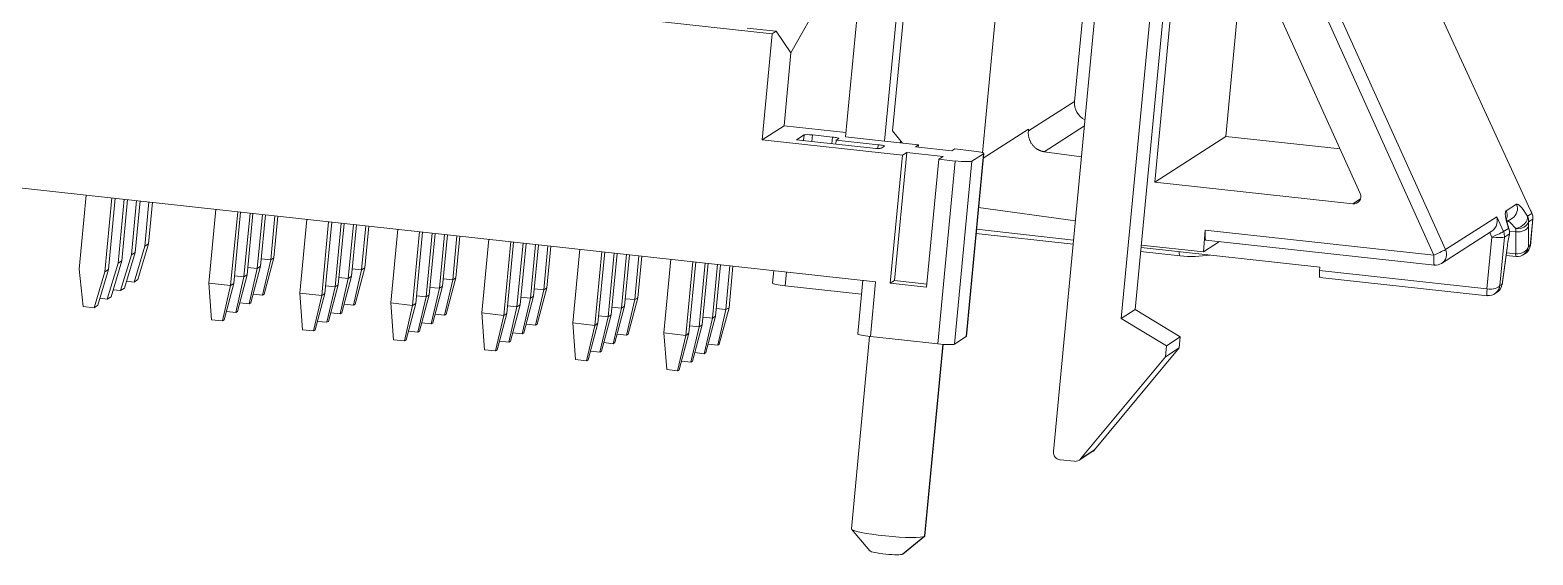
# Model space of a CAD drawing. Header units: millimetres. Extents: x 973 to 1237, y 285 to 472.
# Drawn here: x 1118.07 to 1130.27, y 346.2 to 350.46 of the extents above; entities that cross this region are included whole.
import ezdxf

# ---------------------------------------------------------------- set-up
doc = ezdxf.new("R2010")
doc.units = ezdxf.units.MM
for name, color, linetype, true_color in [('3', 7, 'Continuous', 0xffffff), ('6', 7, 'Continuous', 0xffffff), ('7', 7, 'Continuous', 0xffffff)]:
    doc.layers.add(name, color=color, linetype=linetype, true_color=true_color)

msp = doc.modelspace()

# ---------------------------------------------------------------- linework, layer by layer
at = {"layer": '3', "color": 155, "linetype": 'Continuous', "lineweight": 13}
for p, q in [((1130.251, 348.997), (1127.319, 355.366)), ((1129.467, 348.635), (1126.538, 355.123)), ((1126.632, 355.167), (1129.561, 348.68)), ((1126.175, 349.643), (1126.55, 349.883)), ((1126.629, 349.684), (1126.303, 349.475)), ((1128.809, 349.053), (1128.871, 349.092)), ((1130.054, 348.996), (1130.136, 349.048)), ((1130.251, 348.997), (1130.252, 348.998)), ((1130.251, 348.997), (1130.251, 348.998)), ((1130.261, 348.974), (1130.251, 348.997)), ((1129.561, 348.68), (1129.977, 348.947)), ((1129.977, 348.947), (1130.031, 348.827)), ((1130.226, 348.951), (1130.261, 348.974)), ((1130.269, 348.928), (1130.234, 348.905)), ((1130.248, 348.714), (1130.269, 348.928)), ((1130.261, 348.974), (1130.262, 348.975)), ((1130.269, 348.928), (1130.27, 348.929)), ((1127.611, 348.839), (1129.467, 348.635)), ((1129.897, 348.361), (1129.937, 348.782)), ((1129.937, 348.782), (1129.921, 348.819)), ((1130.039, 348.781), (1130.002, 348.389)), ((1130.031, 348.827), (1130.072, 348.852)), ((1130.08, 348.807), (1130.039, 348.781)), ((1130.13, 348.825), (1130.08, 348.83)), ((1130.13, 348.647), (1130.13, 348.825)), ((1130.234, 348.87), (1130.234, 348.705)), ((1130.019, 348.4), (1130.061, 348.696)), ((1130.056, 348.655), (1130.13, 348.647)), ((1130.234, 348.705), (1130.248, 348.714)), ((1128.538, 348.51), (1129.897, 348.361)), ((1130.002, 348.389), (1130.019, 348.4)), ((1126.599, 346.983), (1126.712, 347.055))]:
    msp.add_line(p, q, dxfattribs=at)
at = {"layer": '3', "color": 7, "linetype": 'Continuous', "lineweight": 18}
for p, q in [((1130.251, 348.998), (1127.326, 355.353)), ((1126.55, 349.883), (1126.711, 351.586)), ((1127.749, 351.614), (1128.868, 349.136)), ((1125.802, 349.467), (1125.998, 351.523)), ((1126.378, 347.041), (1126.795, 351.435)), ((1127.253, 351.535), (1126.929, 348.12)), ((1127.041, 348.193), (1127.357, 351.524)), ((1127.201, 349.229), (1127.418, 351.517)), ((1127.777, 349.598), (1127.93, 351.214)), ((1125.073, 349.644), (1125.169, 350.654)), ((1125.154, 349.544), (1125.073, 349.644)), ((1125.809, 349.422), (1126.176, 349.657)), ((1126.175, 349.643), (1126.176, 349.657)), ((1127.201, 349.229), (1127.777, 349.598)), ((1128.705, 349.497), (1127.777, 349.598)), ((1126.605, 349.433), (1126.303, 349.475)), ((1128.809, 349.053), (1127.201, 349.229)), ((1125.771, 349.021), (1126.556, 348.914)), ((1130.262, 348.975), (1130.252, 348.998)), ((1130.06, 348.909), (1130.103, 348.936)), ((1130.249, 348.711), (1130.27, 348.929)), ((1125.751, 348.811), (1126.538, 348.725)), ((1125.754, 348.845), (1126.541, 348.758)), ((1127.611, 348.839), (1127.595, 348.661)), ((1127.615, 348.758), (1129.471, 348.554)), ((1129.529, 348.568), (1129.932, 348.826)), ((1127.086, 348.665), (1127.406, 348.63)), ((1127.089, 348.698), (1128.541, 348.539)), ((1127.091, 348.716), (1127.595, 348.661)), ((1127.406, 348.63), (1127.407, 348.63)), ((1127.595, 348.661), (1127.727, 348.745)), ((1130.019, 348.394), (1130.061, 348.693)), ((1130.053, 348.633), (1130.133, 348.624)), ((1130.061, 348.693), (1130.061, 348.696)), ((1130.192, 348.638), (1130.212, 348.65)), ((1128.541, 348.539), (1128.538, 348.51)), ((1130.133, 348.624), (1130.134, 348.624)), ((1128.54, 348.455), (1129.9, 348.306)), ((1129.9, 348.306), (1129.9, 348.307)), ((1129.958, 348.321), (1129.981, 348.335)), ((1126.929, 348.12), (1127.041, 348.193)), ((1127.408, 347.972), (1127.041, 348.193)), ((1126.929, 348.12), (1127.296, 347.9)), ((1127.296, 347.9), (1127.287, 347.811)), ((1127.296, 347.9), (1127.408, 347.972)), ((1127.4, 347.883), (1127.408, 347.972)), ((1127.287, 347.811), (1126.599, 346.983)), ((1126.712, 347.055), (1127.4, 347.883)), ((1127.4, 347.883), (1127.287, 347.811)), ((1126.586, 346.971), (1126.699, 347.043)), ((1126.548, 346.962), (1126.432, 346.975))]:
    msp.add_line(p, q, dxfattribs=at)
for centre, start, end in [((1130.18, 348.938), 354.5774, 24.3038), ((1129.991, 348.816), 348.441, 17.191), ((1129.48, 348.644), 263.7438, 302.6766)]:
    msp.add_arc(centre, 0.09, start, end, dxfattribs=at)
for centre, major_axis, ratio, start_param, end_param in [((1126.697, 349.867), (-0.081, 0.126), 0.98518, 0.898577, 2.121713), ((1128.814, 349.112), (-0.0324, 0.0505), 0.98518, 2.469373, 4.564089), ((1129.896, 348.91), (-0.028, -0.0944), 0.844611, 0.625988, 2.196784), ((1127.624, 348.847), (-0.0098, -0.0895), 0.134208, 4.820386, 6.283162), ((1130.095, 348.616), (-0.036, -0.328), 0.134208, 4.107329, 4.481094), ((1129.991, 348.816), (0.0882, -0.018), 0.563665, 6.283173, 6.446387), ((1127.491, 349.521), (-0.486, 0.758), 0.98518, 2.469373, 2.742226), ((1130.145, 348.715), (-0.0284, -0.0868), 0.97536, 0.202088, 1.772884), ((1130.16, 348.724), (0.0736, -0.0532), 0.933176, 5.931819, 6.830387), ((1128.547, 348.515), (0.0065, 0.0596), 0.134208, 1.678794, 3.141556), ((1129.913, 348.399), (-0.04, -0.0842), 0.952354, 0.319573, 1.89037), ((1129.93, 348.409), (0.0716, -0.0553), 0.949269, 5.95663, 6.855199), ((1126.666, 347.093), (0.0324, -0.0505), 0.98518, 6.283176, 6.586353), ((1126.437, 347.034), (-0.0324, 0.0505), 0.98518, 0.898577, 2.469373), ((1126.554, 347.021), (-0.0324, 0.0505), 0.98518, 2.469373, 3.44476)]:
    msp.add_ellipse(centre, major_axis=major_axis, ratio=ratio, start_param=start_param, end_param=end_param, dxfattribs=at)
at = {"layer": '3', "color": 155, "linetype": 'Continuous', "lineweight": 13}
for centre, major_axis, ratio, start_param, end_param in [((1130.21, 348.648), (0.156, -0.348), 0.146911, 3.1637, 4.021439), ((1129.973, 348.96), (0.0486, -0.0758), 0.98518, 0.723157, 1.422497), ((1130.055, 349.012), (0.0486, -0.0758), 0.98518, 0.000021, 1.422497), ((1130.293, 348.701), (0.156, -0.348), 0.146911, 2.30596, 3.1637), ((1130.212, 348.665), (0.165, -0.258), 0.134301, 2.283971, 2.782343), ((1130.145, 348.915), (-0.0766, -0.0473), 0.610814, 1.021469, 2.925664), ((1130.145, 348.915), (0.0899, 0.0031), 0.725243, 4.516203, 6.086999), ((1130.145, 348.915), (-0.0486, 0.0758), 0.98518, 4.04017, 4.564089), ((1130.177, 348.669), (-0.036, -0.328), 0.134208, 2.245523, 2.39185), ((1130.18, 348.938), (-0.0486, 0.0758), 0.98518, 4.04017, 4.564089), ((1129.95, 348.79), (-0.082, -0.037), 0.025344, 1.400275, 2.971071), ((1129.95, 348.79), (0.0896, -0.0085), 0.106812, 4.576996, 6.147792), ((1129.95, 348.79), (-0.0486, 0.0758), 0.98518, 4.04017, 4.564089), ((1129.991, 348.816), (-0.0486, 0.0758), 0.98518, 4.04017, 4.564089), ((1129.991, 348.816), (-0.086, -0.0266), 0.570241, 3.129873, 3.349597), ((1130.146, 348.88), (-0.09, 0.0002), 0.619032, 1.399068, 2.969864), ((1130.089, 348.678), (0.026, 0.239), 0.134208, 5.387115, 5.533443), ((1127.415, 348.719), (0.0098, 0.0895), 0.134208, 2.247791, 3.141565), ((1129.48, 348.644), (-0.0098, -0.0895), 0.134208, 4.820386, 6.283162), ((1129.48, 348.644), (-0.082, -0.037), 0.025344, 1.400275, 2.971071), ((1129.48, 348.644), (0.0486, -0.0758), 0.98518, 0.000021, 1.422497), ((1130.145, 348.715), (-0.0899, -0.005), 0.759541, 1.354925, 2.925721), ((1130.14, 348.683), (-0.0065, -0.0596), 0.134208, 5.387115, 6.283174), ((1129.913, 348.399), (-0.09, 0.0036), 0.434134, 1.411462, 2.982258), ((1129.906, 348.366), (-0.0065, -0.0596), 0.134208, 4.820386, 6.283149)]:
    msp.add_ellipse(centre, major_axis=major_axis, ratio=ratio, start_param=start_param, end_param=end_param, dxfattribs=at)
at = {"layer": '3', "color": 7, "linetype": 'Continuous', "lineweight": 18}
msp.add_rational_spline([(1126.303, 349.475), (1126.22, 349.486), (1126.166, 349.556), (1126.175, 349.643)], [1, 0.804737854124, 0.804737854124, 1], degree=3, dxfattribs=at)
msp.add_open_spline([(1130.077, 348.843), (1130.073, 348.856), (1130.064, 348.885), (1130.057, 348.919), (1130.056, 348.934), (1130.056, 348.936), (1130.056, 348.936)], degree=3, knots=[0, 0, 0, 0, 0.268923, 0.663375, 0.919232, 1, 1, 1, 1], dxfattribs=at)
at = {"layer": '6', "color": 7, "linetype": 'Continuous', "lineweight": 18}
for p, q in [((1124.248, 350.278), (1124.858, 351.356)), ((1124.864, 351.421), (1124.691, 349.595)), ((1124.096, 350.432), (1117.033, 351.207)), ((1125.156, 351.126), (1125.007, 349.56)), ((1124.129, 350.453), (1123.892, 350.479)), ((1124.014, 349.571), (1124.096, 350.432)), ((1124.096, 350.432), (1124.129, 350.453)), ((1124.129, 350.453), (1124.248, 350.278)), ((1124.248, 350.278), (1124.192, 349.685)), ((1124.014, 349.571), (1124.192, 349.685)), ((1124.192, 349.685), (1124.694, 349.63)), ((1124.355, 349.612), (1124.292, 349.572)), ((1124.585, 349.593), (1124.422, 349.611)), ((1125.152, 349.446), (1124.014, 349.571)), ((1124.292, 349.572), (1124.912, 349.504)), ((1124.613, 349.536), (1124.616, 349.569)), ((1124.616, 349.569), (1124.635, 349.581)), ((1124.956, 349.531), (1124.616, 349.569)), ((1124.691, 349.595), (1125.007, 349.56)), ((1124.98, 349.503), (1125.006, 349.519)), ((1125.007, 349.56), (1125.282, 349.53)), ((1125.136, 349.546), (1125.138, 349.564)), ((1125.282, 349.53), (1125.258, 349.514)), ((1125.258, 349.514), (1125.554, 349.482)), ((1125.28, 349.512), (1125.282, 349.53)), ((1125.554, 349.482), (1125.577, 349.497)), ((1125.577, 349.497), (1125.71, 349.483)), ((1124.935, 348.42), (1115.833, 349.418)), ((1125.053, 348.407), (1125.152, 349.446)), ((1125.088, 348.429), (1125.187, 349.469)), ((1125.187, 349.469), (1125.152, 349.446)), ((1125.482, 349.436), (1125.187, 349.469)), ((1125.349, 348.375), (1125.448, 349.414)), ((1125.448, 349.414), (1125.482, 349.436)), ((1125.581, 349.399), (1125.448, 349.414)), ((1125.672, 347.976), (1125.813, 349.46)), ((1125.811, 349.459), (1125.716, 349.398)), ((1124.109, 348.511), (1124.099, 348.408)), ((1124.821, 348.318), (1124.201, 348.385)), ((1124.832, 348.431), (1124.791, 347.997)), ((1125.088, 348.429), (1125.053, 348.407)), ((1125.053, 348.407), (1125.349, 348.375)), ((1125.351, 348.4), (1125.088, 348.429)), ((1124.886, 347.975), (1124.738, 346.415)), ((1125.144, 347.947), (1124.893, 347.975)), ((1125.44, 347.915), (1125.144, 347.947)), ((1125.335, 346.358), (1125.483, 347.911)), ((1125.67, 347.974), (1125.575, 347.913)), ((1125.67, 347.974), (1125.672, 347.976)), ((1124.739, 346.411), (1124.887, 346.234)), ((1125.155, 346.209), (1125.333, 346.355)), ((1125.154, 346.208), (1125.155, 346.209))]:
    msp.add_line(p, q, dxfattribs=at)
at = {"layer": '6', "color": 155, "linetype": 'Continuous', "lineweight": 13}
for p, q in [((1124.35, 349.565), (1124.355, 349.612)), ((1124.417, 349.558), (1124.422, 349.611)), ((1124.58, 349.54), (1124.585, 349.593)), ((1124.953, 349.501), (1124.956, 349.531)), ((1125.44, 347.915), (1125.581, 349.399)), ((1125.716, 349.398), (1125.575, 347.913)), ((1125.67, 347.974), (1125.811, 349.459)), ((1124.212, 348.499), (1124.201, 348.385)), ((1124.935, 348.42), (1124.893, 347.975)), ((1125.332, 346.354), (1125.48, 347.911)), ((1125.154, 346.208), (1125.332, 346.354))]:
    msp.add_line(p, q, dxfattribs=at)
at = {"layer": '6', "color": 7, "linetype": 'Continuous', "lineweight": 18}
for centre, major_axis, start_param, end_param in [((1124.414, 349.605), (-0.0597, 0.0057), 4.576996, 6.147792), ((1124.576, 349.588), (-0.0597, 0.0057), 3.006199, 4.576996), ((1124.921, 349.509), (-0.0597, 0.0057), 1.435403, 3.006199), ((1124.947, 349.526), (-0.0597, 0.0057), 3.006199, 4.576996), ((1125.693, 349.472), (-0.119, 0.011), 3.006199, 4.576996), ((1125.598, 349.411), (-0.119, 0.011), 1.435403, 3.006199), ((1124.219, 348.397), (0.119, -0.011), 3.141617, 4.576996), ((1124.91, 347.986), (0.119, -0.011), 3.141617, 4.576996), ((1125.457, 347.926), (0.119, -0.011), 4.576996, 6.147792), ((1125.037, 346.386), (-0.299, 0.028), 0.000042, 3.006199), ((1125.037, 346.386), (-0.299, 0.028), 3.006199, 3.141631), ((1125.021, 346.223), (0.134, -0.013), 3.249232, 6.147792)]:
    msp.add_ellipse(centre, major_axis=major_axis, ratio=0.106812, start_param=start_param, end_param=end_param, dxfattribs=at)
at = {"layer": '7', "color": 7, "linetype": 'Continuous', "lineweight": 18}
for p, q in [((1118.471, 348.522), (1118.528, 349.122)), ((1118.735, 349.1), (1118.678, 348.5)), ((1118.763, 349.097), (1118.708, 348.519)), ((1118.836, 349.089), (1118.786, 348.569)), ((1118.864, 349.086), (1118.817, 348.588)), ((1118.895, 348.638), (1118.936, 349.078)), ((1118.965, 349.075), (1118.925, 348.658)), ((1119.003, 348.708), (1119.037, 349.067)), ((1119.065, 349.064), (1119.033, 348.727)), ((1119.522, 348.409), (1119.579, 349.007)), ((1119.757, 348.988), (1119.7, 348.389)), ((1119.726, 348.406), (1119.781, 348.985)), ((1119.857, 348.977), (1119.808, 348.459)), ((1119.834, 348.475), (1119.881, 348.974)), ((1119.958, 348.966), (1119.916, 348.528)), ((1119.942, 348.545), (1119.982, 348.963)), ((1120.059, 348.955), (1120.025, 348.598)), ((1120.051, 348.614), (1120.083, 348.952)), ((1120.261, 348.328), (1120.318, 348.926)), ((1120.495, 348.907), (1120.439, 348.308)), ((1120.465, 348.325), (1120.52, 348.904)), ((1120.596, 348.896), (1120.547, 348.378)), ((1120.573, 348.394), (1120.62, 348.893)), ((1120.697, 348.885), (1120.655, 348.447)), ((1120.681, 348.464), (1120.721, 348.882)), ((1120.797, 348.874), (1120.763, 348.517)), ((1120.789, 348.533), (1120.821, 348.871)), ((1121, 348.247), (1121.057, 348.845)), ((1121.234, 348.826), (1121.177, 348.227)), ((1121.203, 348.244), (1121.258, 348.823)), ((1121.335, 348.815), (1121.286, 348.297)), ((1121.312, 348.313), (1121.359, 348.812)), ((1121.435, 348.804), (1121.394, 348.366)), ((1121.42, 348.383), (1121.46, 348.801)), ((1121.536, 348.793), (1121.502, 348.436)), ((1121.528, 348.452), (1121.56, 348.79)), ((1121.739, 348.166), (1121.796, 348.764)), ((1118.807, 348.348), (1118.895, 348.638)), ((1118.925, 348.658), (1118.838, 348.367)), ((1118.895, 348.638), (1118.925, 348.658)), ((1118.916, 348.417), (1119.003, 348.708)), ((1119.033, 348.727), (1118.946, 348.437)), ((1119.003, 348.708), (1119.033, 348.727)), ((1121.973, 348.745), (1121.916, 348.146)), ((1121.942, 348.163), (1121.997, 348.742)), ((1122.074, 348.734), (1122.024, 348.216)), ((1122.05, 348.232), (1122.098, 348.731)), ((1122.174, 348.723), (1122.133, 348.285)), ((1122.159, 348.302), (1122.198, 348.72)), ((1122.275, 348.712), (1122.241, 348.355)), ((1122.267, 348.371), (1122.299, 348.709)), ((1122.478, 348.085), (1122.534, 348.683)), ((1122.712, 348.664), (1122.655, 348.065)), ((1122.681, 348.082), (1122.736, 348.661)), ((1122.812, 348.653), (1122.763, 348.135)), ((1122.789, 348.151), (1122.837, 348.65)), ((1122.913, 348.642), (1122.872, 348.204)), ((1122.898, 348.221), (1122.937, 348.639)), ((1123.014, 348.631), (1122.98, 348.274)), ((1123.006, 348.29), (1123.038, 348.628)), ((1118.471, 348.522), (1118.502, 348.219)), ((1118.708, 348.519), (1118.621, 348.229)), ((1118.678, 348.5), (1118.708, 348.519)), ((1118.699, 348.279), (1118.786, 348.569)), ((1118.817, 348.588), (1118.729, 348.298)), ((1118.786, 348.569), (1118.817, 348.588)), ((1119.84, 348.536), (1119.916, 348.528)), ((1119.85, 348.24), (1119.916, 348.528)), ((1119.863, 348.248), (1119.942, 348.545)), ((1119.916, 348.528), (1119.942, 348.545)), ((1119.948, 348.606), (1120.025, 348.598)), ((1119.959, 348.31), (1120.025, 348.598)), ((1120.051, 348.614), (1119.972, 348.318)), ((1120.025, 348.598), (1120.051, 348.614)), ((1120.687, 348.525), (1120.763, 348.517)), ((1120.697, 348.229), (1120.763, 348.517)), ((1120.789, 348.533), (1120.71, 348.237)), ((1120.763, 348.517), (1120.789, 348.533)), ((1123.216, 348.004), (1123.273, 348.602)), ((1123.451, 348.583), (1123.394, 347.984)), ((1123.42, 348.001), (1123.475, 348.58)), ((1123.551, 348.572), (1123.502, 348.054)), ((1123.528, 348.07), (1123.575, 348.569)), ((1123.652, 348.561), (1123.61, 348.123)), ((1123.636, 348.14), (1123.676, 348.558)), ((1123.752, 348.55), (1123.719, 348.193)), ((1123.745, 348.209), (1123.777, 348.547)), ((1118.591, 348.209), (1118.678, 348.5)), ((1118.855, 348.424), (1118.916, 348.417)), ((1118.946, 348.437), (1118.916, 348.417)), ((1119.522, 348.409), (1119.7, 348.389)), ((1119.522, 348.409), (1119.545, 348.111)), ((1119.634, 348.101), (1119.7, 348.389)), ((1119.647, 348.11), (1119.726, 348.406)), ((1119.7, 348.389), (1119.726, 348.406)), ((1119.732, 348.467), (1119.808, 348.459)), ((1119.742, 348.171), (1119.808, 348.459)), ((1119.755, 348.179), (1119.834, 348.475)), ((1119.808, 348.459), (1119.834, 348.475)), ((1120.47, 348.386), (1120.547, 348.378)), ((1120.494, 348.098), (1120.573, 348.394)), ((1120.547, 348.378), (1120.573, 348.394)), ((1120.579, 348.455), (1120.655, 348.447)), ((1120.589, 348.159), (1120.655, 348.447)), ((1120.602, 348.168), (1120.681, 348.464)), ((1120.655, 348.447), (1120.681, 348.464)), ((1121.426, 348.444), (1121.502, 348.436)), ((1121.436, 348.148), (1121.502, 348.436)), ((1121.528, 348.452), (1121.449, 348.156)), ((1121.502, 348.436), (1121.528, 348.452)), ((1118.638, 348.285), (1118.699, 348.279)), ((1118.729, 348.298), (1118.699, 348.279)), ((1118.746, 348.355), (1118.807, 348.348)), ((1118.838, 348.367), (1118.807, 348.348)), ((1119.959, 348.31), (1119.882, 348.318)), ((1119.972, 348.318), (1119.959, 348.31)), ((1120.261, 348.328), (1120.284, 348.03)), ((1120.261, 348.328), (1120.439, 348.308)), ((1120.373, 348.02), (1120.439, 348.308)), ((1120.386, 348.029), (1120.465, 348.325)), ((1120.439, 348.308), (1120.465, 348.325)), ((1120.481, 348.09), (1120.547, 348.378)), ((1121.209, 348.305), (1121.286, 348.297)), ((1121.22, 348.009), (1121.286, 348.297)), ((1121.233, 348.017), (1121.312, 348.313)), ((1121.286, 348.297), (1121.312, 348.313)), ((1121.317, 348.374), (1121.394, 348.366)), ((1121.328, 348.078), (1121.394, 348.366)), ((1121.341, 348.087), (1121.42, 348.383)), ((1121.394, 348.366), (1121.42, 348.383)), ((1122.056, 348.293), (1122.133, 348.285)), ((1122.067, 347.997), (1122.133, 348.285)), ((1122.08, 348.006), (1122.159, 348.302)), ((1122.133, 348.285), (1122.159, 348.302)), ((1122.165, 348.363), (1122.241, 348.355)), ((1122.175, 348.067), (1122.241, 348.355)), ((1122.267, 348.371), (1122.188, 348.075)), ((1122.241, 348.355), (1122.267, 348.371)), ((1122.903, 348.282), (1122.98, 348.274)), ((1122.914, 347.986), (1122.98, 348.274)), ((1123.006, 348.29), (1122.927, 347.994)), ((1122.98, 348.274), (1123.006, 348.29)), ((1118.502, 348.219), (1118.591, 348.209)), ((1118.621, 348.229), (1118.591, 348.209)), ((1119.742, 348.171), (1119.665, 348.179)), ((1119.755, 348.179), (1119.742, 348.171)), ((1119.85, 348.24), (1119.774, 348.249)), ((1119.863, 348.248), (1119.85, 348.24)), ((1120.589, 348.159), (1120.512, 348.168)), ((1120.602, 348.168), (1120.589, 348.159)), ((1120.697, 348.229), (1120.621, 348.237)), ((1120.71, 348.237), (1120.697, 348.229)), ((1121, 348.247), (1121.177, 348.227)), ((1121, 348.247), (1121.023, 347.949)), ((1121.111, 347.939), (1121.177, 348.227)), ((1121.124, 347.948), (1121.203, 348.244)), ((1121.177, 348.227), (1121.203, 348.244)), ((1121.436, 348.148), (1121.359, 348.156)), ((1121.449, 348.156), (1121.436, 348.148)), ((1121.739, 348.166), (1121.916, 348.146)), ((1121.739, 348.166), (1121.761, 347.868)), ((1121.85, 347.858), (1121.916, 348.146)), ((1121.863, 347.867), (1121.942, 348.163)), ((1121.916, 348.146), (1121.942, 348.163)), ((1121.948, 348.224), (1122.024, 348.216)), ((1121.958, 347.928), (1122.024, 348.216)), ((1121.971, 347.936), (1122.05, 348.232)), ((1122.024, 348.216), (1122.05, 348.232)), ((1122.687, 348.143), (1122.763, 348.135)), ((1122.71, 347.855), (1122.789, 348.151)), ((1122.763, 348.135), (1122.789, 348.151)), ((1122.795, 348.213), (1122.872, 348.204)), ((1122.806, 347.916), (1122.872, 348.204)), ((1122.818, 347.925), (1122.898, 348.221)), ((1122.872, 348.204), (1122.898, 348.221)), ((1123.557, 347.844), (1123.636, 348.14)), ((1123.61, 348.123), (1123.636, 348.14)), ((1123.642, 348.201), (1123.719, 348.193)), ((1123.653, 347.905), (1123.719, 348.193)), ((1123.745, 348.209), (1123.666, 347.913)), ((1123.719, 348.193), (1123.745, 348.209)), ((1119.634, 348.101), (1119.545, 348.111)), ((1119.647, 348.11), (1119.634, 348.101)), ((1120.373, 348.02), (1120.284, 348.03)), ((1120.386, 348.029), (1120.373, 348.02)), ((1120.481, 348.09), (1120.404, 348.098)), ((1120.494, 348.098), (1120.481, 348.09)), ((1121.328, 348.078), (1121.251, 348.087)), ((1121.341, 348.087), (1121.328, 348.078)), ((1122.175, 348.067), (1122.098, 348.075)), ((1122.188, 348.075), (1122.175, 348.067)), ((1122.478, 348.085), (1122.5, 347.787)), ((1122.478, 348.085), (1122.655, 348.065)), ((1122.589, 347.777), (1122.655, 348.065)), ((1122.602, 347.786), (1122.681, 348.082)), ((1122.655, 348.065), (1122.681, 348.082)), ((1122.697, 347.847), (1122.763, 348.135)), ((1123.426, 348.062), (1123.502, 348.054)), ((1123.436, 347.766), (1123.502, 348.054)), ((1123.449, 347.774), (1123.528, 348.07)), ((1123.502, 348.054), (1123.528, 348.07)), ((1123.534, 348.132), (1123.61, 348.123)), ((1123.544, 347.835), (1123.61, 348.123)), ((1121.111, 347.939), (1121.023, 347.949)), ((1121.124, 347.948), (1121.111, 347.939)), ((1121.22, 348.009), (1121.143, 348.017)), ((1121.233, 348.017), (1121.22, 348.009)), ((1121.958, 347.928), (1121.882, 347.936)), ((1121.971, 347.936), (1121.958, 347.928)), ((1122.067, 347.997), (1121.99, 348.006)), ((1122.08, 348.006), (1122.067, 347.997)), ((1122.806, 347.916), (1122.729, 347.925)), ((1122.818, 347.925), (1122.806, 347.916)), ((1122.914, 347.986), (1122.837, 347.994)), ((1122.927, 347.994), (1122.914, 347.986)), ((1123.216, 348.004), (1123.394, 347.984)), ((1123.216, 348.004), (1123.239, 347.706)), ((1123.328, 347.696), (1123.394, 347.984)), ((1123.341, 347.705), (1123.42, 348.001)), ((1123.394, 347.984), (1123.42, 348.001)), ((1123.653, 347.905), (1123.576, 347.913)), ((1123.666, 347.913), (1123.653, 347.905)), ((1121.85, 347.858), (1121.761, 347.868)), ((1121.863, 347.867), (1121.85, 347.858)), ((1122.589, 347.777), (1122.5, 347.787)), ((1122.602, 347.786), (1122.589, 347.777)), ((1122.697, 347.847), (1122.62, 347.855)), ((1122.71, 347.855), (1122.697, 347.847)), ((1123.436, 347.766), (1123.359, 347.774)), ((1123.449, 347.774), (1123.436, 347.766)), ((1123.544, 347.835), (1123.468, 347.844)), ((1123.557, 347.844), (1123.544, 347.835)), ((1123.328, 347.696), (1123.239, 347.706)), ((1123.341, 347.705), (1123.328, 347.696))]:
    msp.add_line(p, q, dxfattribs=at)

doc.saveas('drawing.dxf')
